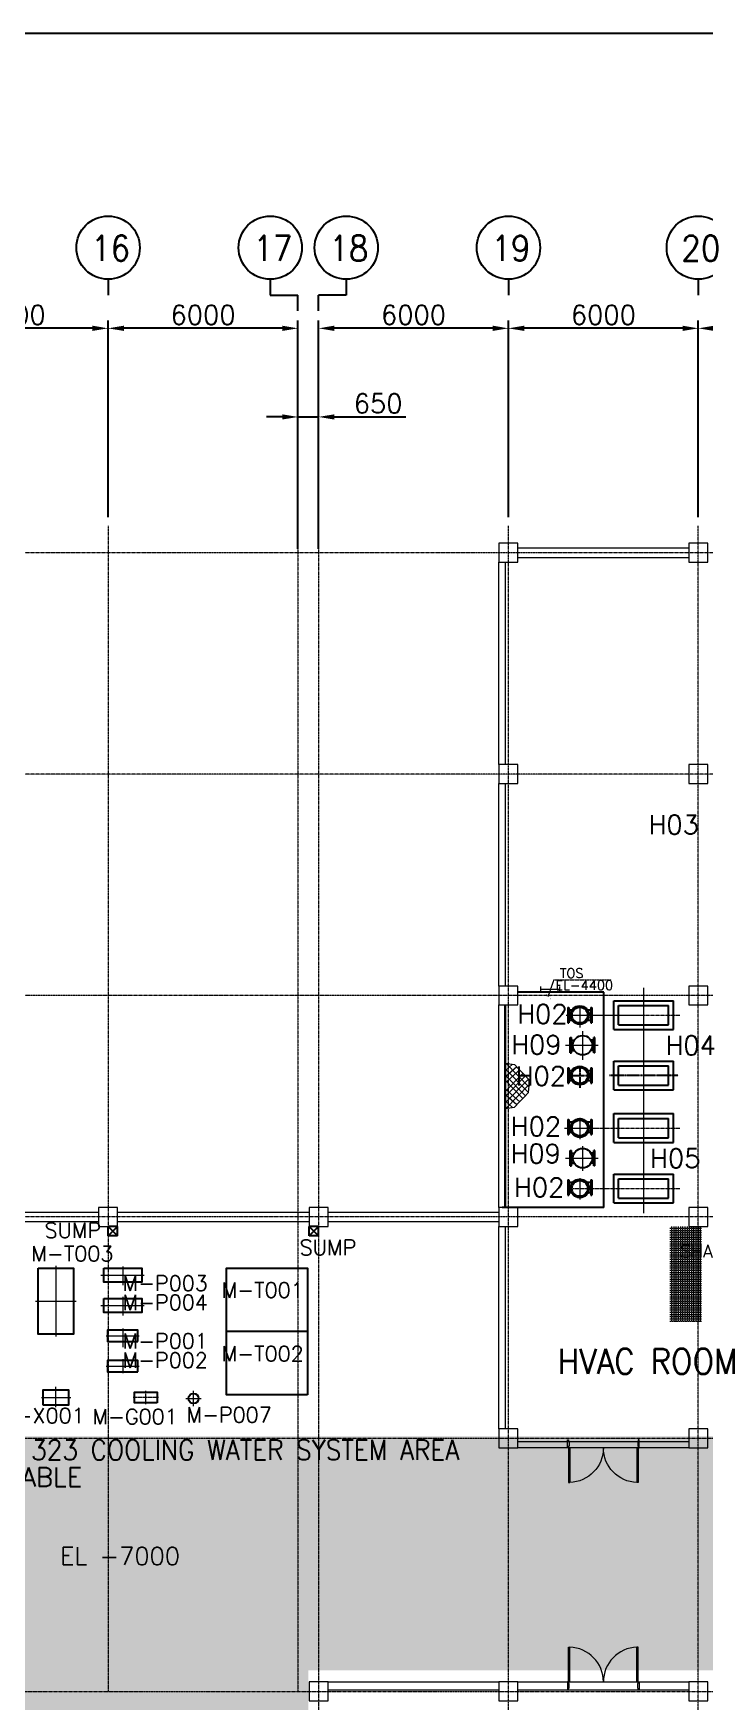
# Model space of a CAD drawing. Extents: x -59767 to 1106559, y -1290 to 1129522.
# Drawn here: x 113847 to 135057, y 72322 to 125065 of the extents above; entities that cross this region are included whole.
import ezdxf
from ezdxf.enums import TextEntityAlignment as Align

# ---------------------------------------------------------------- set-up
doc = ezdxf.new("R2010")
doc.units = 0
doc.linetypes.add('CENTER', pattern=[2, 1.25, -0.25, 0.25, -0.25])
doc.linetypes.add('CENTER2', pattern=[1.125, 0.75, -0.125, 0.125, -0.125])
doc.layers.get('0').update_dxf_attribs({"linetype": 'CONTINUOUS', "lineweight": 9})
doc.layers.get('Defpoints').update_dxf_attribs({"linetype": 'CONTINUOUS', "lineweight": 9})
for name, color, linetype in [('15', 1, 'CONTINUOUS'), ('7', 7, 'CONTINUOUS'), ('CT1', 1, 'CENTER2'), ('DIM', 7, 'CONTINUOUS'), ('EQUIP', 6, 'CONTINUOUS'), ('HATCH', 6, 'CONTINUOUS'), ('TEXT2', 253, 'CONTINUOUS'), ('Y', 2, 'CONTINUOUS')]:
    doc.layers.add(name, color=color, linetype=linetype)
for name, color, linetype, lineweight in [('COLUMN', 2, 'CONTINUOUS', 9), ('TEXT', 3, 'CONTINUOUS', 9), ('WALL', 7, 'CONTINUOUS', 9), ('WALL_200', 3, 'CONTINUOUS', 9), ('WALL_300', 7, 'CONTINUOUS', 9), ('중간선', 5, 'CONTINUOUS', 9), ('중심선', 1, 'CENTER', 9), ('치수선', 6, 'CONTINUOUS', 9)]:
    doc.layers.add(name, color=color, linetype=linetype, lineweight=lineweight)
doc.styles.add('ROMANS', font='romans.shx', dxfattribs={"bigfont": 'whgtxt.shx'})
doc.styles.get("Standard").update_dxf_attribs({"font": 'romans.shx', "bigfont": 'whtgtxt.shx'})
doc.dimstyles.new('ISO-25', dxfattribs={"dimscale": 200, "dimtxt": 3, "dimasz": 2.5, "dimexe": 1.25, "dimexo": 0.625, "dimtad": 1, "dimdec": 0, "dimdsep": 46, "dimtxsty": 'Standard', "dimcen": 2.5, "dimadec": 0, "dimazin": 0, "dimtp": 0.1, "dimtm": 0.1, "dimtfac": 0.6, "dimtdec": 0, "dimtmove": 0, "dimatfit": 3, "dimfxl": 1, "dimtvp": 1, "dimtolj": 1, "dimarcsym": 0})

# ---------------------------------------------------------------- blocks, each defined once
blk = doc.blocks.new('*D222')
at = {"layer": 'Defpoints', "color": 0}
for p in [(134858, 115740), (134858, 109647), (140858, 109647)]:
    blk.add_point(p, dxfattribs=at)
at = {"layer": '치수선', "color": 0, "lineweight": -2}
for p, q in [((134858, 109772), (134858, 115990)), ((140358, 115740), (135358, 115740)), ((140858, 109772), (140858, 115990))]:
    blk.add_line(p, q, dxfattribs=at)
at = {"layer": '치수선', "color": 0}
for points in [[(135358, 115824), (135358, 115657), (134858, 115740)], [(140358, 115657), (140358, 115824), (140858, 115740)]]:
    blk.add_solid(points, dxfattribs=at)
at = {"layer": '치수선', "color": 0, "insert": (137858, 116165), "char_height": 600, "attachment_point": 5}
blk.add_mtext('\\A1;6000', dxfattribs=at)
blk = doc.blocks.new('*D223')
at = {"layer": 'Defpoints', "color": 0}
for p in [(128858, 115740), (128858, 109647), (134858, 109647)]:
    blk.add_point(p, dxfattribs=at)
at = {"layer": '치수선', "color": 0, "lineweight": -2}
for p, q in [((128858, 109772), (128858, 115990)), ((134358, 115740), (129358, 115740)), ((134858, 109772), (134858, 115990))]:
    blk.add_line(p, q, dxfattribs=at)
at = {"layer": '치수선', "color": 0}
for points in [[(129358, 115824), (129358, 115657), (128858, 115740)], [(134358, 115657), (134358, 115824), (134858, 115740)]]:
    blk.add_solid(points, dxfattribs=at)
at = {"layer": '치수선', "color": 0, "insert": (131858, 116165), "char_height": 600, "attachment_point": 5}
blk.add_mtext('\\A1;6000', dxfattribs=at)
blk = doc.blocks.new('*D224')
at = {"layer": 'Defpoints', "color": 0}
for p in [(122858, 115740), (122858, 109647), (128858, 109647)]:
    blk.add_point(p, dxfattribs=at)
at = {"layer": '치수선', "color": 0, "lineweight": -2}
for p, q in [((122858, 109772), (122858, 115990)), ((128358, 115740), (123358, 115740)), ((128858, 109772), (128858, 115990))]:
    blk.add_line(p, q, dxfattribs=at)
at = {"layer": '치수선', "color": 0}
for points in [[(123358, 115824), (123358, 115657), (122858, 115740)], [(128358, 115657), (128358, 115824), (128858, 115740)]]:
    blk.add_solid(points, dxfattribs=at)
at = {"layer": '치수선', "color": 0, "insert": (125858, 116165), "char_height": 600, "attachment_point": 5}
blk.add_mtext('\\A1;6000', dxfattribs=at)
blk = doc.blocks.new('*D225')
at = {"layer": 'Defpoints', "color": 0}
for p in [(116208, 115740), (116208, 109647), (122208, 109647)]:
    blk.add_point(p, dxfattribs=at)
at = {"layer": '치수선', "color": 0, "lineweight": -2}
for p, q in [((116208, 109772), (116208, 115990)), ((121708, 115740), (116708, 115740)), ((122208, 109772), (122208, 115990))]:
    blk.add_line(p, q, dxfattribs=at)
at = {"layer": '치수선', "color": 0}
for points in [[(116708, 115824), (116708, 115657), (116208, 115740)], [(121708, 115657), (121708, 115824), (122208, 115740)]]:
    blk.add_solid(points, dxfattribs=at)
at = {"layer": '치수선', "color": 0, "insert": (119208, 116165), "char_height": 600, "attachment_point": 5}
blk.add_mtext('\\A1;6000', dxfattribs=at)
blk = doc.blocks.new('*D226')
at = {"layer": 'Defpoints', "color": 0}
for p in [(110208, 115740), (110208, 109647), (116208, 109647)]:
    blk.add_point(p, dxfattribs=at)
at = {"layer": '치수선', "color": 0, "lineweight": -2}
for p, q in [((110208, 109772), (110208, 115990)), ((115708, 115740), (110708, 115740)), ((116208, 109772), (116208, 115990))]:
    blk.add_line(p, q, dxfattribs=at)
at = {"layer": '치수선', "color": 0}
for points in [[(110708, 115824), (110708, 115657), (110208, 115740)], [(115708, 115657), (115708, 115824), (116208, 115740)]]:
    blk.add_solid(points, dxfattribs=at)
at = {"layer": '치수선', "color": 0, "insert": (113208, 116165), "char_height": 600, "attachment_point": 5}
blk.add_mtext('\\A1;6000', dxfattribs=at)
blk = doc.blocks.new('column600')
at = {"layer": 'COLUMN', "linetype": 'Continuous'}
blk.add_lwpolyline([(-300, -300), (300, -300), (300, 300), (-300, 300)], close=True, dxfattribs=at)
blk = doc.blocks.new('BUBBLE')
blk.add_line((0, -600), (0, -900))
blk.add_circle((0, 0), 600)
blk = doc.blocks.new('D.Door')
at = {"layer": 'WALL', "color": 0}
for p, q in [((229986, 49332), (228886, 49332)), ((228886, 49332), (228886, 49292)), ((229986, 49292), (228886, 49292)), ((229986, 49292), (229986, 49332)), ((230011, 49367), (230211, 49367)), ((229986, 47172), (228886, 47172)), ((228886, 47132), (228886, 47172)), ((229986, 47132), (228886, 47132)), ((229986, 47132), (229986, 47172)), ((230011, 47097), (230211, 47097))]:
    blk.add_line(p, q, dxfattribs=at)
for points in [[(229986, 49367), (230236, 49367), (230236, 49332), (230186, 49332), (230186, 49317), (230036, 49317), (230036, 49332), (229986, 49332)], [(229986, 47097), (230236, 47097), (230236, 47132), (230186, 47132), (230186, 47147), (230036, 47147), (230036, 47132), (229986, 47132)]]:
    blk.add_lwpolyline(points, close=True, dxfattribs=at)
for centre, start, end in [((229986, 49332), 182.0839, 270), ((229986, 47132), 90, 177.9161)]:
    blk.add_arc(centre, 1100, start, end, dxfattribs=at)
blk = doc.blocks.new('*D235')
at = {"layer": 'Defpoints', "color": 0}
for p in [(122858, 112939), (122208, 108647), (122858, 108647)]:
    blk.add_point(p, dxfattribs=at)
at = {"layer": '치수선', "color": 0, "lineweight": -2}
for p, q in [((121708, 112939), (121208, 112939)), ((122208, 108772), (122208, 113189)), ((122208, 112939), (122858, 112939)), ((122858, 108772), (122858, 113189)), ((123358, 112939), (125620, 112939))]:
    blk.add_line(p, q, dxfattribs=at)
at = {"layer": '치수선', "color": 0}
for points in [[(121708, 112856), (121708, 113022), (122208, 112939)], [(123358, 113022), (123358, 112856), (122858, 112939)]]:
    blk.add_solid(points, dxfattribs=at)
at = {"layer": '치수선', "color": 0, "insert": (124739, 113364), "char_height": 600, "attachment_point": 5}
blk.add_mtext('\\A1;650', dxfattribs=at)

msp = doc.modelspace()

# ---------------------------------------------------------------- hatches: boundary and pattern name
at = {"layer": '중간선'}
h = msp.add_hatch(dxfattribs=at)
h.set_pattern_fill('ANGLE', color=1, scale=10)
h.set_pattern_definition([(0, (399.07, -179397.354), (0, 69.85), [50.8, -19.05]), (90, (399.07, -179397.354), (-69.85, 4e-15), [50.8, -19.05])])
h.paths.add_polyline_path([(133956.8, 87347.5), (134956.8, 87347.5), (134956.8, 84347.5), (133956.8, 84347.5)])
at = {"layer": '중간선', "transparency": 33554585}
h = msp.add_hatch(dxfattribs=at)
h.set_pattern_fill('DOTS', color=6, scale=100)
h.set_pattern_definition([(0, (-21.46, 364.84), (79.375, 158.75), [0, -158.75])])
h.paths.add_polyline_path([(111136.7, 46511.9), (111136.7, 73012.3), (110486.7, 73012.3), (110486.7, 80712.3), (115886.7, 80712.3), (115886.7, 80712.3), (154536.7, 80712.3), (154536.7, 73312.3), (122536.7, 73312.3), (122536.7, 66662.3), (116535.8, 66662.3), (116535.8, 46511.9)])

# ---------------------------------------------------------------- linework, layer by layer
at = {"layer": '15'}
msp.add_line((178754.5, 125065.4), (2838.9, 125040.2), dxfattribs=at)
at = {"layer": 'CT1', "ltscale": 0.5}
for p, q in [((131113.1, 92406.4), (131113.1, 91730.6)), ((130764.9, 92117.5), (131461.3, 92117.5)), ((134220.4, 92117.5), (132047.2, 92117.5))]:
    msp.add_line(p, q, dxfattribs=at)
at = {"layer": 'DIM', "linetype": 'Continuous'}
for p, q in [((121333.2, 116790.2), (122208.2, 116790.2)), ((122208.2, 116290.2), (122208.2, 116790.2)), ((123733.2, 116790.2), (122858.2, 116790.2)), ((122858.2, 116290.2), (122858.2, 116790.2))]:
    msp.add_line(p, q, dxfattribs=at)
at = {"layer": 'EQUIP', "color": 0, "ltscale": 0.5}
for p, q in [((131871.1, 94747.5), (129158.2, 94747.5)), ((131871.1, 87947.5), (131871.1, 94747.5)), ((132190.6, 94482.5), (134069.6, 94482.5)), ((132190.6, 93572.5), (132190.6, 94482.5)), ((134069.6, 93572.5), (134069.6, 94482.5)), ((130733.1, 94269), (130764.9, 94269)), ((130733.1, 94269), (130733.1, 93786)), ((130764.9, 94269), (130764.9, 93786)), ((130764.9, 94189.4), (130870, 94189.4)), ((131356.2, 94189.4), (131461.3, 94189.4)), ((131461.3, 94269), (131461.3, 93786)), ((131461.3, 94269), (131493.1, 94269)), ((131493.1, 94269), (131493.1, 93786)), ((132340.6, 94332.5), (133919.6, 94332.5)), ((132340.6, 93722.5), (132340.6, 94332.5)), ((133919.6, 93722.5), (133919.6, 94332.5)), ((130733.1, 93786), (130764.9, 93786)), ((130764.9, 93865.6), (130870, 93865.6)), ((131356.2, 93865.6), (131461.3, 93865.6)), ((131461.3, 93786), (131493.1, 93786)), ((132190.6, 93572.5), (134069.6, 93572.5)), ((132340.6, 93722.5), (133919.6, 93722.5)), ((130813.6, 92832.3), (130813.6, 93315.3)), ((130813.6, 93315.3), (130845.4, 93315.3)), ((130813.6, 92832.3), (130845.4, 92832.3)), ((130845.4, 92832.3), (130845.4, 93315.3)), ((130845.4, 93235.6), (130939.2, 93235.6)), ((130845.4, 92911.8), (130939.2, 92911.8)), ((131555.8, 93235.6), (131462, 93235.6)), ((131555.8, 92911.8), (131462, 92911.8)), ((131555.8, 92832.3), (131555.8, 93315.3)), ((131587.6, 93315.3), (131555.8, 93315.3)), ((131587.6, 92832.3), (131555.8, 92832.3)), ((131587.6, 92832.3), (131587.6, 93315.3)), ((130733.1, 92359), (130733.1, 91876)), ((130733.1, 92359), (130764.9, 92359)), ((130764.9, 92359), (130764.9, 91876)), ((131461.3, 92359), (131461.3, 91876)), ((131461.3, 92359), (131493.1, 92359)), ((131493.1, 92359), (131493.1, 91876)), ((132190.6, 92572.5), (134069.6, 92572.5)), ((132190.6, 91662.5), (132190.6, 92572.5)), ((132340.6, 92422.5), (133919.6, 92422.5)), ((132340.6, 91812.5), (132340.6, 92422.5)), ((133919.6, 91812.5), (133919.6, 92422.5)), ((134069.6, 91662.5), (134069.6, 92572.5)), ((130733.1, 91876), (130764.9, 91876)), ((130764.9, 92279.4), (130870, 92279.4)), ((130764.9, 92279.4), (130864.9, 92279.4)), ((130764.9, 91955.6), (130870, 91955.6)), ((131355.9, 91955), (131461.3, 91955)), ((131356.2, 92279.4), (131461.3, 92279.4)), ((131461.3, 91876), (131493.1, 91876)), ((132340.6, 91812.5), (133919.6, 91812.5)), ((132190.6, 91662.5), (134069.6, 91662.5)), ((130733.1, 90730.8), (130764.9, 90730.8)), ((130733.1, 90730.8), (130733.1, 90247.8)), ((130764.9, 90730.8), (130764.9, 90247.8)), ((131461.3, 90730.8), (131461.3, 90247.8)), ((131461.3, 90730.8), (131493.1, 90730.8)), ((131493.1, 90730.8), (131493.1, 90247.8)), ((132190.6, 90912.5), (134069.6, 90912.5)), ((132190.6, 90002.5), (132190.6, 90912.5)), ((132340.6, 90762.5), (133919.6, 90762.5)), ((132340.6, 90152.5), (132340.6, 90762.5)), ((133919.6, 90152.5), (133919.6, 90762.5)), ((134069.6, 90002.5), (134069.6, 90912.5)), ((130733.1, 90247.8), (130764.9, 90247.8)), ((130764.9, 90651.2), (130894.5, 90651.2)), ((130764.9, 90327.4), (130851.6, 90327.4)), ((131331.7, 90651.2), (131461.3, 90651.2)), ((131374.6, 90327.4), (131461.3, 90327.4)), ((131461.3, 90247.8), (131493.1, 90247.8)), ((130813.6, 89262.3), (130813.6, 89745.3)), ((130813.6, 89745.3), (130845.4, 89745.3)), ((130845.4, 89262.3), (130845.4, 89745.3)), ((130845.4, 89665.7), (130939.2, 89665.7)), ((131555.8, 89665.7), (131462, 89665.7)), ((131555.8, 89262.3), (131555.8, 89745.3)), ((131587.6, 89745.3), (131555.8, 89745.3)), ((131587.6, 89262.3), (131587.6, 89745.3)), ((132190.6, 90002.5), (134069.6, 90002.5)), ((132340.6, 90152.5), (133919.6, 90152.5)), ((130813.6, 89262.3), (130845.4, 89262.3)), ((130845.4, 89341.9), (130939.2, 89341.9)), ((131555.8, 89341.9), (131462, 89341.9)), ((131587.6, 89262.3), (131555.8, 89262.3)), ((130733.1, 88820.8), (130733.1, 88337.8)), ((130733.1, 88820.8), (130764.9, 88820.8)), ((130764.9, 88820.8), (130764.9, 88337.8)), ((130764.9, 88741.2), (130894.5, 88741.2)), ((130764.9, 88741.2), (130864.9, 88741.2)), ((131331.7, 88741.2), (131461.3, 88741.2)), ((131461.3, 88820.8), (131461.3, 88337.8)), ((131461.3, 88820.8), (131493.1, 88820.8)), ((131493.1, 88820.8), (131493.1, 88337.8)), ((132190.6, 89002.5), (134069.6, 89002.5)), ((132190.6, 88092.5), (132190.6, 89002.5)), ((132340.6, 88852.5), (133919.6, 88852.5)), ((132340.6, 88242.5), (132340.6, 88852.5)), ((133919.6, 88242.5), (133919.6, 88852.5)), ((134069.6, 88092.5), (134069.6, 89002.5)), ((130733.1, 88337.8), (130764.9, 88337.8)), ((130764.9, 88417.4), (130851.6, 88417.4)), ((130764.9, 88416.8), (130864.9, 88416.8)), ((131374.6, 88417.4), (131461.3, 88417.4)), ((131461.3, 88337.8), (131493.1, 88337.8)), ((132190.6, 88092.5), (134069.6, 88092.5)), ((132340.6, 88242.5), (133919.6, 88242.5)), ((131871.1, 87947.5), (128658, 87947.5)), ((122508.8, 84025.3), (119948.8, 84025.3))]:
    msp.add_line(p, q, dxfattribs=at)
for points in [[(113997.3, 86025.3), (115117.3, 86025.3), (115117.3, 83945.3), (113997.3, 83945.3)], [(116068.8, 86025.3), (117268.8, 86025.3), (117268.8, 85585.3), (116068.8, 85585.3)], [(122508.8, 82025.3), (119948.8, 82025.3), (119948.8, 86025.3), (122508.8, 86025.3)], [(116068.8, 85065.3), (117268.8, 85065.3), (117268.8, 84625.3), (116068.8, 84625.3)], [(117148.8, 83705.3), (117148.8, 84065.3), (116188.8, 84065.3), (116188.8, 83705.3)], [(117148.8, 82745.3), (117148.8, 83105.3), (116188.8, 83105.3), (116188.8, 82745.3)], [(114157.3, 81699.7), (114157.3, 82179.7), (114957.3, 82179.7), (114957.3, 81699.7)], [(117757.3, 81767.7), (117037.3, 81767.7), (117037.3, 82111.7), (117757.3, 82111.7)]]:
    msp.add_lwpolyline(points, close=True, dxfattribs=at)
for centre, radius in [((131113.1, 94027.5), 292.1), ((131113.1, 94027.5), 248.2), ((131200.6, 93073.7), 307.5), ((131113.1, 92117.5), 292.1), ((131113.1, 92117.5), 248.2), ((131113.1, 90457.5), 292.1), ((131113.1, 90457.5), 248.2), ((131200.6, 89503.8), 307.5), ((131113.1, 88547.5), 292.1), ((131113.1, 88547.5), 248.2), ((118908.8, 81905.3), 160)]:
    msp.add_circle(centre, radius, dxfattribs=at)
at = {"layer": 'HATCH'}
for p, q in [((116208.2, 87047.5), (116208.2, 87347.5)), ((116508.2, 87347.5), (116208.2, 87347.5)), ((116208.2, 87347.5), (116508.2, 87047.5)), ((116208.2, 87047.5), (116508.2, 87347.5)), ((116508.2, 87047.5), (116208.2, 87047.5)), ((116508.2, 87047.5), (116508.2, 87347.5)), ((122558.2, 87047.5), (122558.2, 87347.5)), ((122858.2, 87347.5), (122558.2, 87347.5)), ((122558.2, 87347.5), (122858.2, 87047.5)), ((122558.2, 87047.5), (122858.2, 87347.5)), ((122858.2, 87047.5), (122558.2, 87047.5)), ((122858.2, 87047.5), (122858.2, 87347.5))]:
    msp.add_line(p, q, dxfattribs=at)
at = {"layer": 'TEXT2', "color": 3, "lineweight": 5}
for p, q in [((129871.1, 94933.9), (129871.1, 94747.5)), ((130471.1, 94840.7), (129871.1, 94840.7)), ((130471.1, 94933.9), (130471.1, 94747.5)), ((128982.1, 92471.7), (128758.2, 92270.1)), ((128758.2, 92330.4), (129490.8, 91578.8)), ((129118.1, 92393.5), (128771.3, 92081.2)), ((128784.5, 92499.1), (129506.8, 91758.1)), ((129214.8, 92292.2), (128758.2, 91881)), ((128758.2, 91614.2), (129316, 92186.3)), ((128758.2, 92129.8), (129394.1, 91477.5)), ((128758.2, 91452.3), (129394.1, 92104.6)), ((128758.2, 91251.7), (129490.8, 92003.3)), ((128758.2, 91967.9), (129316, 91395.8)), ((128784.5, 91083), (129506.8, 91824)), ((129214.8, 91289.9), (128758.2, 91701.1)), ((128982.1, 91110.4), (128758.2, 91312)), ((129118.1, 91188.6), (128771.3, 91500.9))]:
    msp.add_line(p, q, dxfattribs=at)
for points in [[(128758.2, 92502.7), (129052.8, 92461.9), (129195.7, 92312.2), (129341.7, 92159.4), (129495.3, 91998.6), (129508.9, 91791.1)], [(128758.2, 91079.4), (129052.8, 91120.2), (129195.7, 91269.9), (129341.7, 91422.7), (129495.3, 91583.6), (129508.9, 91791.1)]]:
    msp.add_lwpolyline(points, dxfattribs=at)
at = {"layer": 'WALL', "color": 0, "linetype": 'Continuous', "lineweight": 30, "ltscale": 200}
msp.add_line((128758.2, 87947.5), (128758.2, 94347.5), dxfattribs=at)
at = {"layer": 'WALL_200', "ltscale": 0.5}
for p, q in [((123158.2, 72947.5, 0), (128558.7, 72947.5, 0)), ((129158.2, 72947.5, 0), (134558.7, 72947.5, 0)), ((123158.2, 72697.5, 0), (128558.7, 72697.5, 0)), ((129158.2, 72697.5, 0), (134558.7, 72697.5, 0))]:
    msp.add_line(p, q, dxfattribs=at)
for points in [[(128758.2, 108347.4), (128758.2, 101947.5), (128558.2, 101947.5), (128558.2, 108347.4)], [(128758.2, 101347.5), (128758.2, 94947.5), (128558.2, 94947.5), (128558.2, 101347.5)], [(128758.2, 94347.5), (128758.2, 87947.5), (128558.2, 87947.5), (128558.2, 94347.5)], [(128758.2, 87347.5), (128758.2, 80947.5), (128558.2, 80947.5), (128558.2, 87347.5)], [(129158.2, 80547.5), (134558.2, 80547.5), (134558.2, 80347.5), (129158.2, 80347.5)]]:
    msp.add_lwpolyline(points, close=True, dxfattribs=at)
at = {"layer": 'WALL_300', "linetype": 'Continuous', "lineweight": 9}
for p, q in [((129158.2, 108797.4), (134558.7, 108797.4)), ((129158.2, 108497.4), (134558.7, 108497.4)), ((110508.2, 87797.5), (115908.7, 87797.5)), ((116508.2, 87797.5), (122558.7, 87797.5)), ((123158.2, 87797.5), (128558.7, 87797.5)), ((110508.2, 87497.5), (115908.7, 87497.5)), ((116508.2, 87497.5), (122558.7, 87497.5)), ((123158.2, 87497.5), (128558.7, 87497.5))]:
    msp.add_line(p, q, dxfattribs=at)
at = {"layer": '중심선'}
for p, q in [((116208.2, 109494.8), (116208.2, 72647.5)), ((122208.2, 109494.8), (122208.2, 72647.5)), ((122858.2, 109494.8), (122858.2, 45997.5)), ((128858.2, 45997.5), (128858.2, 109494.8)), ((134858.2, 45997.5), (134858.2, 109494.8)), ((154858.2, 108647.4), (62208.2, 108647.4)), ((154858.2, 101647.5), (62208.2, 101647.5)), ((154856.8, 94647.5), (62206.8, 94647.5)), ((154858.2, 87647.5), (62208.2, 87647.5)), ((62208.2, 80647.5), (154858.2, 80647.5)), ((62208.2, 72647.5), (154858.2, 72647.5))]:
    msp.add_line(p, q, dxfattribs=at)
at = {"layer": '치수선', "linetype": 'CENTER'}
for p, q in [((130289.2, 95139.1), (130106.3, 94619.5)), ((130289.2, 95139.1), (132106.2, 95139.1)), ((131871.1, 94485), (131871.1, 93570)), ((130686.9, 94027.5), (133055.4, 94027.5)), ((130772.1, 94027.5), (134269.4, 94027.5)), ((131871.1, 92575), (131871.1, 91660)), ((131871.1, 91057.5), (131871.1, 89914)), ((130772.1, 90457.5), (134269.4, 90457.5)), ((131871.1, 89005), (131871.1, 88090)), ((130772.1, 88547.5), (134269.4, 88547.5)), ((117797.3, 81939.7), (116997.3, 81939.7)), ((117397.3, 81727.7), (117397.3, 82151.7))]:
    msp.add_line(p, q, dxfattribs=at)
at = {"layer": '치수선', "linetype": 'Continuous'}
for p, q in [((133130.1, 94893.9), (133130.1, 87764.9)), ((131113.1, 94316.4), (131113.1, 93640.6)), ((131200.6, 93523.6), (131200.6, 92615.3)), ((130660.9, 93073.8), (131695.2, 93073.8)), ((131113.1, 90778.2), (131113.1, 90102.4)), ((130631.3, 90457.5), (131623.9, 90457.5)), ((131200.6, 89888.7), (131200.6, 89102.8)), ((130660.9, 89503.8), (131695.2, 89503.8)), ((131113.1, 88868.2), (131113.1, 88192.4)), ((114557.3, 86105.3), (114557.3, 83865.3)), ((116668.8, 86079.7), (116668.8, 85491.8)), ((115982.7, 85805.3), (117348.8, 85805.3)), ((113917.3, 84985.3), (115197.3, 84985.3)), ((116668.8, 85119.7), (116668.8, 84531.8)), ((115982.7, 84845.3), (117348.8, 84845.3)), ((116148.8, 83885.3), (117188.8, 83885.3)), ((116668.8, 84119.7), (116668.8, 83531.8)), ((116148.8, 82925.3), (117188.8, 82925.3)), ((116668.8, 83145.3), (116668.8, 82705.3)), ((114100, 81939.7), (115029, 81939.7)), ((114557.3, 81635.7), (114557.3, 82277.3)), ((118668.8, 81905.3), (119148.8, 81905.3)), ((118908.8, 81665.3), (118908.8, 82145.3))]:
    msp.add_line(p, q, dxfattribs=at)
at = {"layer": '치수선', "linetype": 'CENTER', "const_width": 5}
msp.add_lwpolyline([(130058.6, 94696.1), (130058.6, 94630.6), (130106.3, 94619.5), (130193.4, 94599.3), (130183.7, 94520.4)], dxfattribs=at)

# ---------------------------------------------------------------- block references
at = {"layer": '7', "color": 7, "xscale": 1.666666666627862, "yscale": 1.666666666627862, "zscale": 1.666666666627862}
for p in [(116208.2, 118290.2), (121333.2, 118290.2), (123733.2, 118290.2), (128858.2, 118290.2), (134858.2, 118290.2)]:
    msp.add_blockref('BUBBLE', p, dxfattribs=at)
at = {"layer": 'COLUMN', "linetype": 'Continuous'}
for p in [(128858.2, 108647.4), (134858.2, 108647.4), (128858.2, 101647.5), (134858.2, 101647.5), (128858.2, 94647.5), (134858.2, 94647.5), (116208.2, 87647.5), (116208.2, 87647.5), (122858.2, 87647.5), (128858.2, 87647.5), (134858.2, 87647.5), (128858.2, 80647.5), (134858.2, 80647.5), (122858.2, 72647.5), (128858.2, 72647.5), (134858.2, 72647.5)]:
    msp.add_blockref('column600', p, dxfattribs=at)
at = {"layer": '중간선', "color": 0, "xscale": -1, "rotation": 270}
msp.add_blockref('D.Door', (83625.7, -149638.4), dxfattribs=at)
at = {"layer": '중간선', "color": 0, "rotation": 270}
msp.add_blockref('D.Door', (83625.7, 302933.4, 0), dxfattribs=at)

# ---------------------------------------------------------------- texts
at = {"layer": 'TEXT', "color": 7, "style": 'ROMANS', "width": 0.9}
for s, p in [('16', (116287.7, 118272.6)), ('17', (121412.7, 118272.6)), ('18', (123812.7, 118272.6)), ('19', (128937.7, 118272.6)), ('20', (134937.7, 118272.6))]:
    msp.add_text(s, height=800, dxfattribs=at).set_placement(p, align=Align.MIDDLE)
at = {"layer": 'TEXT', "lineweight": 9}
for s, height, p in [('H03', 600, (134079, 100049.9)), ('TOS', 300, (130857.2, 95350.6)), ('EL-4400', 300, (131254, 94971.2)), ('H02', 600, (129931, 94063.2)), ('H09', 600, (129739.8, 93090.7)), ('H04', 600, (134615.8, 93068.7)), ('H02', 600, (129882.6, 92103.2)), ('H02', 600, (129725.1, 90507.2)), ('H09', 600, (129717.8, 89651)), ('H05', 600, (134128.6, 89501.1)), ('H02', 600, (129830.1, 88581.6)), ('M-P003', 480, (118010.4, 85550.1)), ('M-T001', 480, (121092, 85333.5)), ('M-P004', 480, (118010.4, 84943.1)), ('M-P001', 480, (118010.4, 83723.1)), ('M-P002', 480, (118010.4, 83116.1)), ('M-T002', 480, (121092, 83322.1)), ('M-G001', 480, (117059.5, 81331.7)), ('M-P007', 480, (120031.5, 81390.7)), ('EL -7000', 560, (116582.7, 76924.3))]:
    msp.add_text(s, height=height, dxfattribs=at).set_placement(p, align=Align.MIDDLE)
for s, height, p in [('SUMP', 480, (114200.8, 86984.9)), ('SUMP', 480, (122262, 86440.9)), ('SHAFT', 400, (134288.5, 86362)), ('REMOVABLE', 600, (110788.1, 79123.1))]:
    msp.add_text(s, height=height, dxfattribs=at).set_placement(p)
at = {"layer": 'TEXT', "lineweight": 9, "char_height": 480, "width": 746.824, "attachment_point": 3}
for s, insert in [('M-T003', (116374.6, 86724.9)), ('M-X001', (115467, 81605.4))]:
    msp.add_mtext(s, dxfattribs=dict(at, insert=insert))
at = {"layer": 'Y', "linetype": 'Continuous', "style": 'ROMANS', "width": 0.9}
for s, height, p in [('HVAC ROOM', 800, (133253.6, 83081)), ('323 COOLING WATER SYSTEM AREA', 640, (120540.9, 80282.9))]:
    msp.add_text(s, height=height, dxfattribs=at).set_placement(p, align=Align.MIDDLE)

# ---------------------------------------------------------------- dimensions: what is measured, and where the dimension line sits
at = {"layer": '치수선'}
for base, p1, p2, picture, middle in [((110208.2, 115740.2), (116208.2, 109647.4), (110208.2, 109647.4), '*D226', (113208.2, 116165.2)), ((116208.2, 115740.2), (122208.2, 109647.4), (116208.2, 109647.4), '*D225', (119208.2, 116165.2)), ((122858.2, 115740.2), (128858.2, 109647.4), (122858.2, 109647.4), '*D224', (125858.2, 116165.2)), ((128858.2, 115740.2), (134858.2, 109647.4), (128858.2, 109647.4), '*D223', (131858.2, 116165.2)), ((134858.2, 115740.2), (140858.2, 109647.4), (134858.2, 109647.4), '*D222', (137858.2, 116165.2)), ((122858.2, 112939.1), (122208.2, 108647.4), (122858.2, 108647.4), '*D235', (124739.2, 113364.1))]:
    dim = msp.add_linear_dim(base=base, p1=p1, p2=p2, dimstyle='ISO-25', dxfattribs=at)
    dim.commit()
    dim.dimension.update_dxf_attribs({"geometry": picture, "text_midpoint": middle})

doc.saveas('drawing.dxf')
